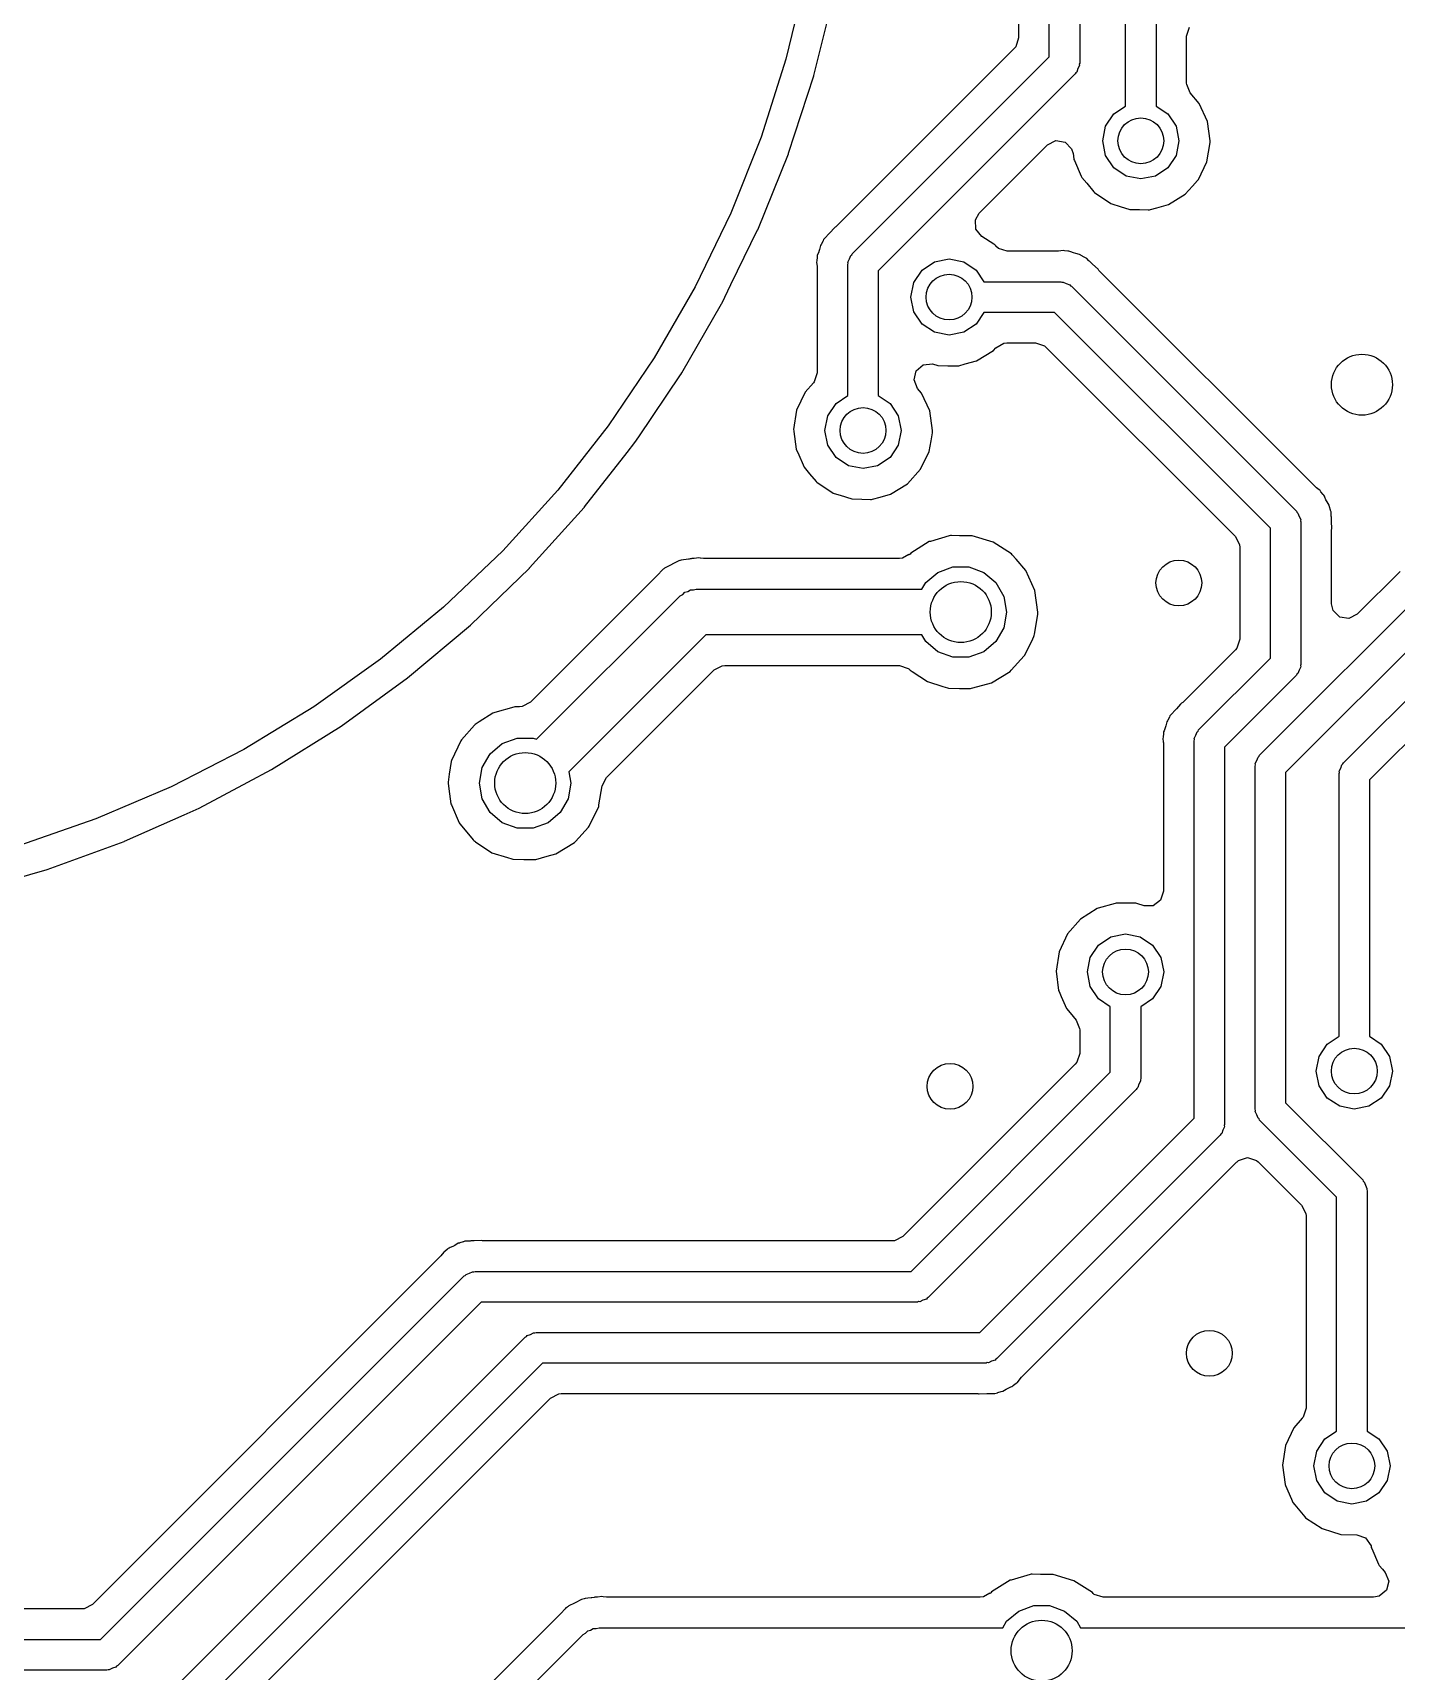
# Model space of a CAD drawing. Extents: x 0.04 to 2.01, y 0.04 to 5.04.
# Drawn here: x 0.6215 to 0.9734, y 1.0498 to 1.4727 of the extents above; entities that cross this region are included whole.
import ezdxf

# ---------------------------------------------------------------- set-up
doc = ezdxf.new("R2010")
doc.units = 0
doc.header["$MEASUREMENT"] = 0
doc.layers.add('BLACK', color=7, linetype='CONTINUOUS')

msp = doc.modelspace()

# ---------------------------------------------------------------- linework, layer by layer
at = {"layer": 'BLACK', "linetype": 'CONTINUOUS'}
for p, q in [((0.820844, 1.48641), (0.815894, 1.46587)), ((0.875965, 1.48121), (0.875965, 1.47141)), ((0.883858, 1.46653), (0.883858, 1.48228)), ((0.891732, 1.48065), (0.891732, 1.4649)), ((0.823107, 1.46166), (0.82672, 1.47615)), ((0.903571, 1.45381), (0.903571, 1.47837)), ((0.911445, 1.47674), (0.911445, 1.45381)), ((0.919339, 1.47186), (0.920083, 1.47415)), ((0.919339, 1.45973), (0.919339, 1.47186)), ((0.874823, 1.46866), (0.82894, 1.42277)), ((0.87522, 1.46912), (0.874823, 1.46866)), ((0.875965, 1.47141), (0.87522, 1.46912)), ((0.815894, 1.46587), (0.809489, 1.44574)), ((0.833033, 1.4157), (0.883858, 1.46653)), ((0.891265, 1.46346), (0.89098, 1.46258)), ((0.891684, 1.46428), (0.891265, 1.46346)), ((0.891732, 1.4649), (0.891634, 1.46459)), ((0.891634, 1.46459), (0.891684, 1.46428)), ((0.81662, 1.44169), (0.823086, 1.46159)), ((0.823086, 1.46159), (0.823107, 1.46166)), ((0.890579, 1.46211), (0.839753, 1.41129)), ((0.890723, 1.4624), (0.890579, 1.46211)), ((0.89098, 1.46258), (0.890723, 1.4624)), ((0.919352, 1.4594), (0.919339, 1.45973)), ((0.920284, 1.45718), (0.919352, 1.4594)), ((0.922603, 1.45449), (0.920284, 1.45718)), ((0.898415, 1.4486), (0.900548, 1.45179)), ((0.900548, 1.45179), (0.903571, 1.45381)), ((0.911445, 1.45381), (0.914468, 1.45179)), ((0.914468, 1.45179), (0.916601, 1.4486)), ((0.924706, 1.44986), (0.922603, 1.45449)), ((0.897665, 1.44483), (0.898415, 1.4486)), ((0.916601, 1.4486), (0.91735, 1.44483)), ((0.925426, 1.44483), (0.924706, 1.44986)), ((0.809489, 1.44574), (0.801661, 1.42612)), ((0.865823, 1.42619), (0.883428, 1.4438)), ((0.883428, 1.4438), (0.885575, 1.44489)), ((0.885575, 1.44489), (0.887954, 1.44452)), ((0.887954, 1.44452), (0.889657, 1.44281)), ((0.889657, 1.44281), (0.890049, 1.44155)), ((0.898415, 1.44107), (0.897665, 1.44483)), ((0.91735, 1.44483), (0.916601, 1.44107)), ((0.924578, 1.43939), (0.925421, 1.4444)), ((0.925421, 1.4444), (0.925426, 1.44483)), ((0.808632, 1.42189), (0.816564, 1.44152)), ((0.816564, 1.44152), (0.81662, 1.44169)), ((0.890049, 1.44155), (0.890124, 1.44098)), ((0.890124, 1.44098), (0.890249, 1.44002)), ((0.890249, 1.44002), (0.890361, 1.43976)), ((0.890361, 1.43976), (0.890361, 1.43976)), ((0.890361, 1.43976), (0.892143, 1.43571)), ((0.900548, 1.43787), (0.898415, 1.44107)), ((0.903741, 1.43574), (0.900548, 1.43787)), ((0.914468, 1.43787), (0.911274, 1.43574)), ((0.916601, 1.44107), (0.914468, 1.43787)), ((0.922363, 1.43481), (0.924578, 1.43939)), ((0.892143, 1.43571), (0.892295, 1.43537)), ((0.892295, 1.43537), (0.893544, 1.43388)), ((0.893544, 1.43388), (0.895386, 1.43169)), ((0.907508, 1.43499), (0.903741, 1.43574)), ((0.911274, 1.43574), (0.907508, 1.43499)), ((0.920808, 1.4331), (0.922177, 1.43461)), ((0.922177, 1.43461), (0.922363, 1.43481)), ((0.922177, 1.43461), (0.922177, 1.43461)), ((0.895386, 1.43169), (0.895386, 1.43169)), ((0.895386, 1.43169), (0.895565, 1.43148)), ((0.895565, 1.43148), (0.899794, 1.42866)), ((0.914624, 1.42839), (0.918954, 1.43105)), ((0.918954, 1.43105), (0.920808, 1.4331)), ((0.801661, 1.42612), (0.79245, 1.40711)), ((0.864813, 1.42444), (0.865823, 1.42619)), ((0.899794, 1.42866), (0.900059, 1.42858)), ((0.900059, 1.42858), (0.900059, 1.42858)), ((0.900059, 1.42858), (0.902218, 1.4279)), ((0.902218, 1.4279), (0.904643, 1.42715)), ((0.904643, 1.42715), (0.907183, 1.4271)), ((0.907183, 1.4271), (0.909445, 1.42706)), ((0.909445, 1.42706), (0.909445, 1.42706)), ((0.909445, 1.42706), (0.909723, 1.42705)), ((0.909723, 1.42705), (0.90999, 1.42713)), ((0.90999, 1.42713), (0.909991, 1.42713)), ((0.909991, 1.42713), (0.911635, 1.42757)), ((0.911635, 1.42757), (0.914624, 1.42839)), ((0.80172, 1.40772), (0.808602, 1.42183)), ((0.808602, 1.42183), (0.808632, 1.42189)), ((0.808602, 1.42183), (0.808602, 1.42183)), ((0.827215, 1.42105), (0.826673, 1.42051)), ((0.827317, 1.42115), (0.827215, 1.42105)), ((0.828396, 1.42232), (0.827317, 1.42115)), ((0.82864, 1.42258), (0.828396, 1.42232)), ((0.828817, 1.42267), (0.82864, 1.42258)), ((0.82894, 1.42277), (0.828817, 1.42267)), ((0.864941, 1.42204), (0.864813, 1.42444)), ((0.866459, 1.42017), (0.864941, 1.42204)), ((0.824571, 1.41677), (0.824399, 1.41623)), ((0.82473, 1.41744), (0.824571, 1.41677)), ((0.824813, 1.41779), (0.82473, 1.41744)), ((0.825016, 1.41809), (0.824813, 1.41779)), ((0.825069, 1.41817), (0.825016, 1.41809)), ((0.825016, 1.41809), (0.825016, 1.41809)), ((0.825475, 1.41893), (0.825069, 1.41817)), ((0.82551, 1.41902), (0.825475, 1.41893)), ((0.825643, 1.41935), (0.82551, 1.41902)), ((0.82551, 1.41902), (0.82551, 1.41902)), ((0.826437, 1.42021), (0.825643, 1.41935)), ((0.826573, 1.42036), (0.826437, 1.42021)), ((0.826673, 1.42051), (0.826573, 1.42036)), ((0.869566, 1.41815), (0.866459, 1.42017)), ((0.869799, 1.418), (0.869566, 1.41815)), ((0.869566, 1.41815), (0.869566, 1.41815)), ((0.870045, 1.41772), (0.869799, 1.418)), ((0.870074, 1.41768), (0.870045, 1.41772)), ((0.870735, 1.41707), (0.870074, 1.41768)), ((0.873026, 1.41633), (0.870735, 1.41707)), ((0.82388, 1.41387), (0.823795, 1.41351)), ((0.823795, 1.41351), (0.82395, 1.41237)), ((0.823986, 1.41477), (0.82388, 1.41387)), ((0.82401, 1.41526), (0.823986, 1.41501)), ((0.823986, 1.41501), (0.823986, 1.41477)), ((0.824388, 1.4162), (0.82401, 1.41526)), ((0.824399, 1.41623), (0.824388, 1.4162)), ((0.831879, 1.41292), (0.831978, 1.41322)), ((0.831879, 1.37906), (0.831879, 1.41292)), ((0.831928, 1.41353), (0.832346, 1.41436)), ((0.831978, 1.41322), (0.831928, 1.41353)), ((0.832346, 1.41436), (0.832631, 1.41523)), ((0.832631, 1.41523), (0.832888, 1.41542)), ((0.832888, 1.41542), (0.833033, 1.4157)), ((0.85106, 1.41146), (0.854253, 1.41359)), ((0.854253, 1.41359), (0.85802, 1.41434)), ((0.85802, 1.41434), (0.861786, 1.41359)), ((0.861786, 1.41359), (0.864979, 1.41146)), ((0.885764, 1.41633), (0.873026, 1.41633)), ((0.886289, 1.41636), (0.885764, 1.41633)), ((0.887428, 1.41652), (0.886289, 1.41636)), ((0.887778, 1.41644), (0.887428, 1.41652)), ((0.887787, 1.41643), (0.887778, 1.41644)), ((0.887778, 1.41644), (0.887778, 1.41644)), ((0.888687, 1.41633), (0.887787, 1.41643)), ((0.88893, 1.41633), (0.888687, 1.41633)), ((0.889178, 1.41631), (0.88893, 1.41633)), ((0.889433, 1.4162), (0.889178, 1.41631)), ((0.890152, 1.41592), (0.889433, 1.4162)), ((0.889433, 1.4162), (0.889433, 1.4162)), ((0.890696, 1.41574), (0.890152, 1.41592)), ((0.891716, 1.4155), (0.890696, 1.41574)), ((0.892013, 1.4153), (0.891716, 1.4155)), ((0.89209, 1.41525), (0.892013, 1.4153)), ((0.892013, 1.4153), (0.892013, 1.4153)), ((0.89285, 1.41484), (0.89209, 1.41525)), ((0.893271, 1.41467), (0.89285, 1.41484)), ((0.893535, 1.41443), (0.893271, 1.41467)), ((0.894127, 1.41388), (0.893535, 1.41443)), ((0.894281, 1.41374), (0.894127, 1.41388)), ((0.894427, 1.41364), (0.894281, 1.41374)), ((0.89497, 1.4131), (0.894427, 1.41364)), ((0.895075, 1.413), (0.89497, 1.4131)), ((0.896502, 1.41167), (0.895075, 1.413)), ((0.82395, 1.41237), (0.823986, 1.41184)), ((0.823986, 1.41184), (0.823986, 1.38495)), ((0.839753, 1.41129), (0.839753, 1.37906)), ((0.848177, 1.4045), (0.848926, 1.40827)), ((0.848926, 1.40827), (0.85106, 1.41146)), ((0.864979, 1.41146), (0.866999, 1.40844)), ((0.866999, 1.40844), (0.88684, 1.40844)), ((0.88684, 1.40844), (0.887142, 1.40834)), ((0.887142, 1.40834), (0.887456, 1.40839)), ((0.887456, 1.40839), (0.888277, 1.40797)), ((0.896589, 1.4115), (0.896502, 1.41167)), ((0.896695, 1.41137), (0.896589, 1.4115)), ((0.952487, 1.35558), (0.896695, 1.41137)), ((0.79245, 1.40711), (0.781904, 1.3888)), ((0.799349, 1.40286), (0.80172, 1.40772)), ((0.848926, 1.40073), (0.848177, 1.4045)), ((0.888277, 1.40797), (0.889154, 1.40768)), ((0.889154, 1.40768), (0.889341, 1.40743)), ((0.889341, 1.40743), (0.889624, 1.40728)), ((0.889624, 1.40728), (0.947666, 1.34924)), ((0.789013, 1.38495), (0.799315, 1.4028)), ((0.799315, 1.4028), (0.799349, 1.40286)), ((0.799315, 1.4028), (0.799315, 1.4028)), ((0.85106, 1.39754), (0.848926, 1.40073)), ((0.866999, 1.40056), (0.864979, 1.39754)), ((0.885209, 1.40056), (0.866999, 1.40056)), ((0.940945, 1.34483), (0.885209, 1.40056)), ((0.854253, 1.39541), (0.85106, 1.39754)), ((0.864979, 1.39754), (0.861786, 1.39541)), ((0.85802, 1.39466), (0.854253, 1.39541)), ((0.861786, 1.39541), (0.85802, 1.39466)), ((0.869466, 1.39071), (0.870075, 1.39139)), ((0.870075, 1.39139), (0.872165, 1.39258)), ((0.872165, 1.39258), (0.872965, 1.39267)), ((0.872965, 1.39267), (0.880325, 1.39267)), ((0.880325, 1.39267), (0.882616, 1.39192)), ((0.882616, 1.39192), (0.883081, 1.39153)), ((0.883081, 1.39153), (0.93191, 1.3427)), ((0.781904, 1.3888), (0.770076, 1.3713)), ((0.851352, 1.38704), (0.853752, 1.38724)), ((0.853752, 1.38724), (0.854021, 1.38716)), ((0.854021, 1.38716), (0.85489, 1.38689)), ((0.860502, 1.38679), (0.862147, 1.38724)), ((0.862147, 1.38724), (0.865136, 1.38805)), ((0.865136, 1.38805), (0.869466, 1.39071)), ((0.777926, 1.36845), (0.788725, 1.38446)), ((0.788725, 1.38446), (0.788762, 1.38452)), ((0.788725, 1.38446), (0.788725, 1.38446)), ((0.788762, 1.38452), (0.789013, 1.38495)), ((0.823986, 1.38495), (0.823241, 1.38266)), ((0.848975, 1.38312), (0.849527, 1.38547)), ((0.849906, 1.3809), (0.848975, 1.38312)), ((0.849527, 1.38547), (0.851352, 1.38704)), ((0.85489, 1.38689), (0.85489, 1.38689)), ((0.85489, 1.38689), (0.855155, 1.38681)), ((0.855155, 1.38681), (0.857695, 1.38676)), ((0.857695, 1.38676), (0.859957, 1.38672)), ((0.859957, 1.38672), (0.859957, 1.38672)), ((0.859957, 1.38672), (0.860234, 1.38672)), ((0.860234, 1.38672), (0.860502, 1.38679)), ((0.860502, 1.38679), (0.860502, 1.38679)), ((0.82084, 1.37992), (0.818681, 1.37532)), ((0.823009, 1.38237), (0.82084, 1.37992)), ((0.823241, 1.38266), (0.823009, 1.38237)), ((0.828857, 1.37704), (0.831879, 1.37906)), ((0.839753, 1.37906), (0.842776, 1.37704)), ((0.850912, 1.37973), (0.849906, 1.3809)), ((0.853015, 1.37511), (0.850912, 1.37973)), ((0.818681, 1.37532), (0.817899, 1.3703)), ((0.826723, 1.37385), (0.828857, 1.37704)), ((0.842776, 1.37704), (0.84491, 1.37385)), ((0.853735, 1.37008), (0.853015, 1.37511)), ((0.770076, 1.3713), (0.757026, 1.35469)), ((0.817899, 1.3703), (0.817935, 1.37002)), ((0.825974, 1.37008), (0.826723, 1.37385)), ((0.84491, 1.37385), (0.845659, 1.37008)), ((0.774904, 1.36438), (0.776922, 1.36696)), ((0.776922, 1.36696), (0.777926, 1.36845)), ((0.817935, 1.37002), (0.817935, 1.37002)), ((0.817935, 1.37002), (0.817967, 1.36978)), ((0.817967, 1.36978), (0.818558, 1.36526)), ((0.826723, 1.36631), (0.825974, 1.37008)), ((0.828857, 1.36312), (0.826723, 1.36631)), ((0.84491, 1.36631), (0.842776, 1.36312)), ((0.845659, 1.37008), (0.84491, 1.36631)), ((0.852887, 1.36463), (0.853357, 1.36743)), ((0.853357, 1.36743), (0.853705, 1.36949)), ((0.853705, 1.36949), (0.85373, 1.36964)), ((0.853705, 1.36949), (0.853705, 1.36949)), ((0.85373, 1.36964), (0.853735, 1.37008)), ((0.763954, 1.35037), (0.774904, 1.36438)), ((0.818558, 1.36526), (0.81867, 1.36501)), ((0.81867, 1.36501), (0.81867, 1.36501)), ((0.81867, 1.36501), (0.818945, 1.36438)), ((0.818945, 1.36438), (0.820604, 1.36061)), ((0.83205, 1.36099), (0.828857, 1.36312)), ((0.842776, 1.36312), (0.839583, 1.36099)), ((0.850672, 1.36006), (0.852887, 1.36463)), ((0.820604, 1.36061), (0.822027, 1.35892)), ((0.822027, 1.35892), (0.823694, 1.35693)), ((0.835816, 1.36024), (0.83205, 1.36099)), ((0.839583, 1.36099), (0.835816, 1.36024)), ((0.847262, 1.35629), (0.850672, 1.36006)), ((0.757026, 1.35469), (0.742823, 1.33905)), ((0.823694, 1.35693), (0.823694, 1.35693)), ((0.823694, 1.35693), (0.823873, 1.35672)), ((0.823873, 1.35672), (0.828102, 1.35391)), ((0.828102, 1.35391), (0.828367, 1.35382)), ((0.828367, 1.35382), (0.828367, 1.35382)), ((0.828367, 1.35382), (0.829899, 1.35334)), ((0.829899, 1.35334), (0.832952, 1.35239)), ((0.840239, 1.3529), (0.842933, 1.35363)), ((0.842933, 1.35363), (0.847262, 1.35629)), ((0.952884, 1.35524), (0.952487, 1.35558)), ((0.953497, 1.35477), (0.952884, 1.35524)), ((0.953798, 1.35454), (0.953497, 1.35477)), ((0.953987, 1.35424), (0.953798, 1.35454)), ((0.953987, 1.35423), (0.953987, 1.35424)), ((0.953992, 1.35423), (0.953987, 1.35423)), ((0.954553, 1.35352), (0.953992, 1.35423)), ((0.954725, 1.35334), (0.954553, 1.35352)), ((0.954883, 1.35315), (0.954725, 1.35334)), ((0.749763, 1.33459), (0.76384, 1.35023)), ((0.76384, 1.35023), (0.763885, 1.35028)), ((0.76384, 1.35023), (0.76384, 1.35023)), ((0.763885, 1.35028), (0.763954, 1.35037)), ((0.832952, 1.35239), (0.835491, 1.35234)), ((0.835491, 1.35234), (0.837754, 1.3523)), ((0.837754, 1.3523), (0.837754, 1.3523)), ((0.837754, 1.3523), (0.838031, 1.3523)), ((0.838031, 1.3523), (0.838299, 1.35237)), ((0.838299, 1.35237), (0.840239, 1.3529)), ((0.838299, 1.35237), (0.838299, 1.35237)), ((0.947666, 1.34924), (0.94781, 1.34896)), ((0.954992, 1.3529), (0.954883, 1.35315)), ((0.955297, 1.35219), (0.954992, 1.3529)), ((0.954992, 1.3529), (0.954992, 1.3529)), ((0.95556, 1.35168), (0.955297, 1.35219)), ((0.956111, 1.35079), (0.95556, 1.35168)), ((0.956194, 1.35034), (0.956111, 1.35079)), ((0.956444, 1.34952), (0.956194, 1.35034)), ((0.956481, 1.34943), (0.956444, 1.34952)), ((0.956623, 1.3491), (0.956481, 1.34943)), ((0.956481, 1.34943), (0.956481, 1.34943)), ((0.956637, 1.34874), (0.956623, 1.3491)), ((0.938161, 1.28625), (1, 1.34809)), ((0.940945, 1.3113), (0.940945, 1.34483)), ((0.94781, 1.34896), (0.948067, 1.34877)), ((0.948067, 1.34877), (0.948352, 1.34789)), ((0.948352, 1.34789), (0.94877, 1.34707)), ((0.94877, 1.34707), (0.948721, 1.34676)), ((0.948721, 1.34676), (0.948819, 1.34646)), ((0.948819, 1.34646), (0.948819, 1.30967)), ((0.956667, 1.34794), (0.956637, 1.34874)), ((0.956637, 1.34874), (0.956637, 1.34874)), ((0.95668, 1.34773), (0.956667, 1.34794)), ((0.956713, 1.34756), (0.95668, 1.34773)), ((0.956713, 1.34679), (0.956713, 1.34756)), ((0.956715, 1.34664), (0.956713, 1.34679)), ((0.956788, 1.3447), (0.956715, 1.34664)), ((0.959815, 1.28428), (1.02369, 1.34815)), ((0.852918, 1.34138), (0.848145, 1.33837)), ((0.853185, 1.34146), (0.852918, 1.34138)), ((0.858079, 1.34286), (0.853185, 1.34146)), ((0.853185, 1.34146), (0.853185, 1.34146)), ((0.858346, 1.34293), (0.858079, 1.34286)), ((0.858079, 1.34286), (0.858079, 1.34286)), ((0.858623, 1.34293), (0.858346, 1.34293)), ((0.860712, 1.34292), (0.858623, 1.34293)), ((0.858623, 1.34293), (0.858623, 1.34293)), ((0.86399, 1.3429), (0.860712, 1.34292)), ((0.869397, 1.34128), (0.86399, 1.3429)), ((0.874134, 1.33821), (0.869397, 1.34128)), ((0.93191, 1.3427), (0.933003, 1.34055)), ((1.00672, 1.34367), (0.944882, 1.28183)), ((0.956713, 1.34435), (0.956725, 1.34451)), ((0.956713, 1.32537), (0.956713, 1.34435)), ((0.956725, 1.34451), (0.956788, 1.3447)), ((1.03041, 1.34374), (0.966535, 1.27987)), ((0.742823, 1.33905), (0.727537, 1.32447)), ((0.788244, 1.33644), (0.786589, 1.33555)), ((0.788545, 1.33649), (0.788244, 1.33644)), ((0.788598, 1.33651), (0.788545, 1.33649)), ((0.788873, 1.33664), (0.788598, 1.33651)), ((0.79074, 1.33686), (0.788873, 1.33664)), ((0.790921, 1.33689), (0.79074, 1.33686)), ((0.79121, 1.33694), (0.790921, 1.33689)), ((0.791471, 1.33698), (0.79121, 1.33694)), ((0.791629, 1.33701), (0.791471, 1.33698)), ((0.791471, 1.33698), (0.791471, 1.33698)), ((0.79179, 1.33701), (0.791629, 1.33701)), ((0.791951, 1.33702), (0.79179, 1.33701)), ((0.792182, 1.33703), (0.791951, 1.33702)), ((0.791951, 1.33702), (0.791951, 1.33702)), ((0.792189, 1.33704), (0.792182, 1.33703)), ((0.793435, 1.33718), (0.792189, 1.33704)), ((0.79375, 1.33712), (0.793435, 1.33718)), ((0.793791, 1.33711), (0.79375, 1.33712)), ((0.79375, 1.33712), (0.79375, 1.33712)), ((0.793843, 1.3371), (0.793791, 1.33711)), ((0.794664, 1.33701), (0.793843, 1.3371)), ((0.845185, 1.33701), (0.794664, 1.33701)), ((0.846032, 1.3371), (0.845185, 1.33701)), ((0.847674, 1.33807), (0.846032, 1.3371)), ((0.84775, 1.33798), (0.847674, 1.33807)), ((0.847961, 1.33816), (0.84775, 1.33798)), ((0.848145, 1.33837), (0.847961, 1.33816)), ((0.874315, 1.338), (0.874134, 1.33821)), ((0.875294, 1.33686), (0.874315, 1.338)), ((0.874315, 1.338), (0.874315, 1.338)), ((0.877818, 1.33393), (0.875294, 1.33686)), ((0.933003, 1.34055), (0.933051, 1.33994)), ((0.933051, 1.33994), (0.933051, 1.31619)), ((0.734485, 1.31983), (0.749717, 1.33454)), ((0.749717, 1.33454), (0.749762, 1.33459)), ((0.749762, 1.33459), (0.749763, 1.33459)), ((0.782756, 1.3327), (0.749964, 1.29991)), ((0.782862, 1.33281), (0.782756, 1.3327)), ((0.783982, 1.33403), (0.782862, 1.33281)), ((0.784201, 1.33426), (0.783982, 1.33403)), ((0.783982, 1.33403), (0.783982, 1.33403)), ((0.784425, 1.33438), (0.784201, 1.33426)), ((0.784466, 1.33442), (0.784425, 1.33438)), ((0.784517, 1.33446), (0.784466, 1.33442)), ((0.784576, 1.33452), (0.784517, 1.33446)), ((0.784731, 1.33465), (0.784576, 1.33452)), ((0.786426, 1.33547), (0.784731, 1.33465)), ((0.786589, 1.33555), (0.786426, 1.33547)), ((0.851999, 1.3308), (0.855142, 1.33344)), ((0.855142, 1.33344), (0.858996, 1.33484)), ((0.858996, 1.33484), (0.863098, 1.33484)), ((0.863098, 1.33484), (0.866953, 1.33344)), ((0.866953, 1.33344), (0.870095, 1.3308)), ((0.880154, 1.3288), (0.877818, 1.33393)), ((0.97443, 1.33368), (0.963366, 1.32262)), ((0.789273, 1.32777), (0.789823, 1.32832)), ((0.789823, 1.32832), (0.790574, 1.32852)), ((0.790574, 1.32852), (0.791247, 1.32891)), ((0.791247, 1.32891), (0.792025, 1.32891)), ((0.792025, 1.32891), (0.792776, 1.32911)), ((0.792776, 1.32911), (0.851026, 1.32911)), ((0.851026, 1.32911), (0.851999, 1.3308)), ((0.870095, 1.3308), (0.872146, 1.32725)), ((0.880955, 1.32321), (0.880154, 1.3288)), ((0.727537, 1.32447), (0.711248, 1.31102)), ((0.751574, 1.29036), (0.7886, 1.32738)), ((0.7886, 1.32738), (0.789273, 1.32777)), ((0.872146, 1.32725), (0.872858, 1.32321)), ((0.957137, 1.3236), (0.956713, 1.32537)), ((0.718265, 1.30622), (0.734485, 1.31983)), ((0.872858, 1.32321), (0.872146, 1.31917)), ((0.88007, 1.3175), (0.880924, 1.32257)), ((0.880924, 1.32257), (0.880949, 1.32272)), ((0.880924, 1.32257), (0.880924, 1.32257)), ((0.880949, 1.32272), (0.880955, 1.32321)), ((0.958841, 1.3219), (0.957137, 1.3236)), ((0.96122, 1.32152), (0.958841, 1.3219)), ((0.963366, 1.32262), (0.96122, 1.32152)), ((0.795222, 1.3173), (0.759915, 1.282)), ((0.851026, 1.3173), (0.795222, 1.3173)), ((0.851999, 1.31562), (0.851026, 1.3173)), ((0.855142, 1.31298), (0.851999, 1.31562)), ((0.870095, 1.31562), (0.866953, 1.31298)), ((0.872146, 1.31917), (0.870095, 1.31562)), ((0.877551, 1.31208), (0.879608, 1.31632)), ((0.879608, 1.31632), (0.879891, 1.31691)), ((0.879891, 1.31691), (0.880012, 1.31716)), ((0.880012, 1.31716), (0.88007, 1.3175)), ((0.933051, 1.31619), (0.932307, 1.3139)), ((0.711248, 1.31102), (0.69404, 1.29877)), ((0.858996, 1.31158), (0.855142, 1.31298)), ((0.863098, 1.31158), (0.858996, 1.31158)), ((0.866953, 1.31298), (0.863098, 1.31158)), ((0.874055, 1.30821), (0.877365, 1.31187)), ((0.877365, 1.31187), (0.877551, 1.31208)), ((0.93191, 1.31343), (0.918321, 1.29984)), ((0.922413, 1.29277), (0.940945, 1.3113)), ((0.932307, 1.3139), (0.93191, 1.31343)), ((0.769581, 1.2805), (0.79735, 1.30827)), ((0.79735, 1.30827), (0.799496, 1.30936)), ((0.799496, 1.30936), (0.800106, 1.30941)), ((0.800106, 1.30941), (0.845184, 1.30941)), ((0.845184, 1.30941), (0.847475, 1.30867)), ((0.847475, 1.30867), (0.847641, 1.30853)), ((0.847641, 1.30853), (0.847778, 1.30837)), ((0.847778, 1.30837), (0.848009, 1.30821)), ((0.848009, 1.30821), (0.84801, 1.30821)), ((0.84801, 1.30821), (0.848494, 1.30789)), ((0.848494, 1.30789), (0.852477, 1.30524)), ((0.868953, 1.30494), (0.873763, 1.30789)), ((0.873763, 1.30789), (0.874055, 1.30821)), ((0.947666, 1.30689), (0.929134, 1.28836)), ((0.94781, 1.30717), (0.947666, 1.30689)), ((0.948067, 1.30736), (0.94781, 1.30717)), ((0.948352, 1.30824), (0.948067, 1.30736)), ((0.94877, 1.30906), (0.948352, 1.30824)), ((0.948819, 1.30967), (0.948721, 1.30937)), ((0.948721, 1.30937), (0.94877, 1.30906)), ((0.701134, 1.29378), (0.718265, 1.30622)), ((0.852477, 1.30524), (0.856438, 1.304)), ((0.856438, 1.304), (0.857599, 1.30364)), ((0.857599, 1.30364), (0.857599, 1.30364)), ((0.857599, 1.30364), (0.857864, 1.30356)), ((0.857864, 1.30356), (0.860686, 1.30351)), ((0.860686, 1.30351), (0.86323, 1.30346)), ((0.86323, 1.30346), (0.86323, 1.30346)), ((0.86323, 1.30346), (0.863508, 1.30345)), ((0.863508, 1.30345), (0.863776, 1.30353)), ((0.863776, 1.30353), (0.866736, 1.30433)), ((0.863776, 1.30353), (0.863776, 1.30353)), ((0.866736, 1.30433), (0.868953, 1.30494)), ((0.69404, 1.29877), (0.675999, 1.28777)), ((0.745653, 1.2987), (0.74076, 1.2973)), ((0.745654, 1.2987), (0.745653, 1.2987)), ((0.74592, 1.29878), (0.745654, 1.2987)), ((0.746198, 1.29878), (0.74592, 1.29878)), ((0.747184, 1.29877), (0.746198, 1.29878)), ((0.746198, 1.29878), (0.746198, 1.29878)), ((0.747818, 1.29882), (0.747184, 1.29877)), ((0.749964, 1.29991), (0.747818, 1.29882)), ((0.917776, 1.29939), (0.916697, 1.29822)), ((0.918021, 1.29965), (0.917776, 1.29939)), ((0.918198, 1.29974), (0.918021, 1.29965)), ((0.918321, 1.29984), (0.918198, 1.29974)), ((0.73572, 1.29422), (0.735536, 1.29401)), ((0.736747, 1.29486), (0.73572, 1.29422)), ((0.740258, 1.29708), (0.736747, 1.29486)), ((0.740493, 1.29723), (0.740258, 1.29708)), ((0.74076, 1.2973), (0.740493, 1.29723)), ((0.74076, 1.2973), (0.74076, 1.2973)), ((0.91411, 1.29451), (0.913951, 1.29384)), ((0.914193, 1.29486), (0.91411, 1.29451)), ((0.914397, 1.29516), (0.914193, 1.29486)), ((0.91445, 1.29524), (0.914397, 1.29516)), ((0.914397, 1.29516), (0.914397, 1.29516)), ((0.914856, 1.296), (0.91445, 1.29524)), ((0.91489, 1.29608), (0.914856, 1.296)), ((0.915024, 1.29642), (0.91489, 1.29608)), ((0.91489, 1.29608), (0.91489, 1.29608)), ((0.915818, 1.29728), (0.915024, 1.29642)), ((0.915953, 1.29743), (0.915818, 1.29728)), ((0.916053, 1.29758), (0.915953, 1.29743)), ((0.916596, 1.29812), (0.916053, 1.29758)), ((0.916697, 1.29822), (0.916596, 1.29812)), ((0.683177, 1.28256), (0.701134, 1.29378)), ((0.731983, 1.28998), (0.729585, 1.28488)), ((0.732167, 1.29019), (0.731983, 1.28998)), ((0.735536, 1.29401), (0.732167, 1.29019)), ((0.732167, 1.29019), (0.732167, 1.29019)), ((0.735536, 1.29401), (0.735536, 1.29401)), ((0.742717, 1.28928), (0.746571, 1.29069)), ((0.746571, 1.29069), (0.750673, 1.29069)), ((0.750673, 1.29069), (0.751574, 1.29036)), ((0.913261, 1.29093), (0.913176, 1.29058)), ((0.913176, 1.29058), (0.91329, 1.28973)), ((0.913366, 1.29183), (0.913261, 1.29093)), ((0.91339, 1.29233), (0.913366, 1.29208)), ((0.913366, 1.29208), (0.913366, 1.29183)), ((0.913492, 1.29258), (0.91339, 1.29233)), ((0.913779, 1.2933), (0.913492, 1.29258)), ((0.913951, 1.29384), (0.913779, 1.2933)), ((0.92126, 1.28999), (0.921358, 1.29029)), ((0.92126, 1.19258), (0.92126, 1.28999)), ((0.921308, 1.2906), (0.921727, 1.29142)), ((0.921358, 1.29029), (0.921308, 1.2906)), ((0.921727, 1.29142), (0.922012, 1.2923)), ((0.922012, 1.2923), (0.922269, 1.29249)), ((0.922269, 1.29249), (0.922413, 1.29277)), ((0.675999, 1.28777), (0.657218, 1.2781)), ((0.737523, 1.28309), (0.739574, 1.28665)), ((0.739574, 1.28665), (0.742717, 1.28928)), ((0.91329, 1.28973), (0.913331, 1.28944)), ((0.913331, 1.28944), (0.913366, 1.28891)), ((0.913366, 1.28891), (0.913366, 1.25113)), ((0.929134, 1.28836), (0.929134, 1.19094)), ((0.937475, 1.2849), (0.93776, 1.28578)), ((0.93776, 1.28578), (0.938017, 1.28597)), ((0.938017, 1.28597), (0.938161, 1.28625)), ((0.677051, 1.2793), (0.683177, 1.28256)), ((0.729542, 1.2846), (0.729039, 1.28137)), ((0.729585, 1.28488), (0.729542, 1.2846)), ((0.729542, 1.2846), (0.729542, 1.2846)), ((0.736811, 1.27906), (0.737523, 1.28309)), ((0.759915, 1.282), (0.760433, 1.27906)), ((0.937008, 1.28346), (0.937106, 1.28377)), ((0.937008, 1.19488), (0.937008, 1.28346)), ((0.937056, 1.28408), (0.937475, 1.2849)), ((0.937106, 1.28377), (0.937056, 1.28408)), ((0.944882, 1.28183), (0.944882, 1.19651)), ((0.958661, 1.2815), (0.95876, 1.2818)), ((0.958661, 1.2137), (0.958661, 1.2815)), ((0.95871, 1.28211), (0.959128, 1.28293)), ((0.95876, 1.2818), (0.95871, 1.28211)), ((0.959128, 1.28293), (0.959413, 1.28381)), ((0.959413, 1.28381), (0.95967, 1.284)), ((0.95967, 1.284), (0.959815, 1.28428)), ((0.657218, 1.2781), (0.637794, 1.2698)), ((0.664481, 1.27262), (0.677051, 1.2793)), ((0.729039, 1.28137), (0.728716, 1.2793)), ((0.728716, 1.2793), (0.728752, 1.27902)), ((0.728752, 1.27902), (0.728941, 1.27758)), ((0.728752, 1.27902), (0.728752, 1.27902)), ((0.728941, 1.27758), (0.729448, 1.2737)), ((0.737523, 1.27502), (0.736811, 1.27906)), ((0.760433, 1.27906), (0.759721, 1.27502)), ((0.76766, 1.27343), (0.768493, 1.27839)), ((0.768493, 1.27839), (0.769581, 1.2805)), ((0.966535, 1.27987), (0.966535, 1.2137)), ((0.729448, 1.2737), (0.72956, 1.27345)), ((0.72956, 1.27345), (0.72956, 1.27345)), ((0.72956, 1.27345), (0.731601, 1.26881)), ((0.739574, 1.27146), (0.737523, 1.27502)), ((0.759721, 1.27502), (0.75767, 1.27146)), ((0.765126, 1.26792), (0.767587, 1.273)), ((0.767587, 1.273), (0.76766, 1.27343)), ((0.637794, 1.2698), (0.617826, 1.2629)), ((0.6452, 1.26403), (0.660579, 1.27088)), ((0.660579, 1.27088), (0.664481, 1.27262)), ((0.731601, 1.26881), (0.731721, 1.26854)), ((0.742717, 1.26883), (0.739574, 1.27146)), ((0.746571, 1.26742), (0.742717, 1.26883)), ((0.754528, 1.26883), (0.750673, 1.26742)), ((0.75767, 1.27146), (0.754528, 1.26883)), ((0.731721, 1.26854), (0.732236, 1.26792)), ((0.732236, 1.26792), (0.735174, 1.26443)), ((0.750673, 1.26742), (0.746571, 1.26742)), ((0.761574, 1.264), (0.76494, 1.26772)), ((0.76494, 1.26772), (0.765126, 1.26792)), ((0.62524, 1.25676), (0.645138, 1.264)), ((0.645138, 1.264), (0.645199, 1.26403)), ((0.645199, 1.26403), (0.6452, 1.26403)), ((0.735174, 1.26443), (0.735175, 1.26443)), ((0.735175, 1.26443), (0.735353, 1.26421)), ((0.735353, 1.26421), (0.735584, 1.26406)), ((0.735584, 1.26406), (0.735584, 1.26406)), ((0.735584, 1.26406), (0.735783, 1.26393)), ((0.735783, 1.26393), (0.740052, 1.26109)), ((0.740052, 1.26109), (0.744013, 1.25985)), ((0.754311, 1.26018), (0.756528, 1.26079)), ((0.756528, 1.26079), (0.761338, 1.26374)), ((0.761338, 1.26374), (0.761574, 1.264)), ((0.604886, 1.25092), (0.62524, 1.25676)), ((0.744013, 1.25985), (0.745174, 1.25949)), ((0.745174, 1.25949), (0.745174, 1.25949)), ((0.745174, 1.25949), (0.745439, 1.2594)), ((0.745439, 1.2594), (0.748261, 1.25935)), ((0.748261, 1.25935), (0.750805, 1.25931)), ((0.750805, 1.25931), (0.750805, 1.25931)), ((0.750805, 1.25931), (0.751083, 1.2593)), ((0.751083, 1.2593), (0.75135, 1.25937)), ((0.75135, 1.25937), (0.751351, 1.25937)), ((0.751351, 1.25937), (0.754311, 1.26018)), ((0.900864, 1.24799), (0.896513, 1.24675)), ((0.901131, 1.24807), (0.900864, 1.24799)), ((0.900864, 1.24799), (0.900864, 1.24799)), ((0.901409, 1.24807), (0.901131, 1.24807)), ((0.903195, 1.24806), (0.901409, 1.24807)), ((0.906212, 1.24804), (0.903195, 1.24806)), ((0.906478, 1.24796), (0.906212, 1.24804)), ((0.908352, 1.2474), (0.906478, 1.24796)), ((0.906478, 1.24796), (0.906478, 1.24796)), ((0.912622, 1.24884), (0.910673, 1.24742)), ((0.913366, 1.25113), (0.912622, 1.24884)), ((0.89195, 1.24396), (0.888586, 1.24015)), ((0.896246, 1.24667), (0.89195, 1.24396)), ((0.896513, 1.24675), (0.896246, 1.24667)), ((0.896513, 1.24675), (0.896513, 1.24675)), ((0.910673, 1.24742), (0.908352, 1.2474)), ((0.888586, 1.24015), (0.886427, 1.23555)), ((0.896603, 1.23727), (0.899796, 1.23941)), ((0.899796, 1.23941), (0.903563, 1.24016)), ((0.903563, 1.24016), (0.90733, 1.23941)), ((0.90733, 1.23941), (0.910523, 1.23727)), ((0.886427, 1.23555), (0.885646, 1.23053)), ((0.89447, 1.23408), (0.896603, 1.23727)), ((0.910523, 1.23727), (0.912656, 1.23408)), ((0.89372, 1.23031), (0.89447, 1.23408)), ((0.912656, 1.23408), (0.913406, 1.23031)), ((0.885646, 1.23053), (0.886304, 1.2255)), ((0.89447, 1.22655), (0.89372, 1.23031)), ((0.896603, 1.22336), (0.89447, 1.22655)), ((0.912656, 1.22655), (0.910523, 1.22336)), ((0.913406, 1.23031), (0.912656, 1.22655)), ((0.886304, 1.2255), (0.886416, 1.22524)), ((0.886416, 1.22524), (0.886416, 1.22524)), ((0.886416, 1.22524), (0.88696, 1.22401)), ((0.88696, 1.22401), (0.888351, 1.22085)), ((0.899626, 1.22134), (0.896603, 1.22336)), ((0.910523, 1.22336), (0.9075, 1.22134)), ((0.888351, 1.22085), (0.889246, 1.21978)), ((0.889246, 1.21978), (0.890818, 1.21791)), ((0.899626, 1.20441), (0.899626, 1.22134)), ((0.9075, 1.22134), (0.9075, 1.20278)), ((0.890818, 1.21791), (0.891723, 1.21568)), ((0.891723, 1.21568), (0.891732, 1.2154)), ((0.891732, 1.2154), (0.891732, 1.20929)), ((0.953505, 1.20849), (0.955639, 1.21168)), ((0.955639, 1.21168), (0.958661, 1.2137)), ((0.966535, 1.2137), (0.969558, 1.21168)), ((0.969558, 1.21168), (0.971692, 1.20849)), ((0.890591, 1.20653), (0.846084, 1.16203)), ((0.890988, 1.207), (0.890591, 1.20653)), ((0.891732, 1.20929), (0.890988, 1.207)), ((0.952756, 1.20472), (0.953505, 1.20849)), ((0.971692, 1.20849), (0.972441, 1.20472)), ((0.848212, 1.15299), (0.899626, 1.20441)), ((0.907033, 1.20134), (0.906748, 1.20046)), ((0.907452, 1.20216), (0.907033, 1.20134)), ((0.9075, 1.20278), (0.907402, 1.20247)), ((0.907402, 1.20247), (0.907452, 1.20216)), ((0.953505, 1.20096), (0.952756, 1.20472)), ((0.972441, 1.20472), (0.971692, 1.20096)), ((0.906347, 1.19999), (0.852626, 1.14627)), ((0.906491, 1.20027), (0.906347, 1.19999)), ((0.906748, 1.20046), (0.906491, 1.20027)), ((0.955639, 1.19776), (0.953505, 1.20096)), ((0.958832, 1.19563), (0.955639, 1.19776)), ((0.969558, 1.19776), (0.966365, 1.19563)), ((0.971692, 1.20096), (0.969558, 1.19776)), ((0.865928, 1.13724), (0.92126, 1.19258)), ((0.937106, 1.19458), (0.937008, 1.19488)), ((0.937056, 1.19427), (0.937106, 1.19458)), ((0.937475, 1.19344), (0.937056, 1.19427)), ((0.93776, 1.19257), (0.937475, 1.19344)), ((0.944882, 1.19651), (0.964771, 1.17662)), ((0.962598, 1.19488), (0.958832, 1.19563)), ((0.966365, 1.19563), (0.962598, 1.19488)), ((0.928125, 1.18844), (0.927981, 1.18816)), ((0.928382, 1.18863), (0.928125, 1.18844)), ((0.928667, 1.18951), (0.928382, 1.18863)), ((0.929085, 1.19033), (0.928667, 1.18951)), ((0.929134, 1.19094), (0.929036, 1.19064)), ((0.929036, 1.19064), (0.929085, 1.19033)), ((0.938017, 1.19238), (0.93776, 1.19257)), ((0.938161, 1.1921), (0.938017, 1.19238)), ((0.95805, 1.17221), (0.938161, 1.1921)), ((0.927981, 1.18816), (0.870343, 1.13052)), ((0.876685, 1.1257), (0.932073, 1.18109)), ((0.932073, 1.18109), (0.932196, 1.1812)), ((0.932196, 1.1812), (0.932373, 1.18128)), ((0.932373, 1.18128), (0.932618, 1.18155)), ((0.932618, 1.18155), (0.932746, 1.18164)), ((0.932746, 1.18164), (0.935029, 1.18241)), ((0.935029, 1.18241), (0.937328, 1.18169)), ((0.937328, 1.18169), (0.937826, 1.18127)), ((0.937826, 1.18127), (0.949015, 1.17008)), ((0.964771, 1.17662), (0.964915, 1.17634)), ((0.964915, 1.17634), (0.965172, 1.17615)), ((0.965172, 1.17615), (0.965457, 1.17528)), ((0.95805, 1.1118), (0.95805, 1.17221)), ((0.965457, 1.17528), (0.965875, 1.17446)), ((0.965875, 1.17446), (0.965826, 1.17414)), ((0.965826, 1.17414), (0.965924, 1.17384)), ((0.965924, 1.17384), (0.965924, 1.1118)), ((0.949015, 1.17008), (0.950108, 1.16793)), ((0.950108, 1.16793), (0.950156, 1.16733)), ((0.950156, 1.16733), (0.950156, 1.1177)), ((0.728782, 1.1589), (0.72861, 1.15873)), ((0.728974, 1.15906), (0.728782, 1.1589)), ((0.729227, 1.15917), (0.728974, 1.15906)), ((0.729937, 1.15947), (0.729227, 1.15917)), ((0.729227, 1.15917), (0.729227, 1.15917)), ((0.730444, 1.15973), (0.729937, 1.15947)), ((0.731336, 1.16028), (0.730444, 1.15973)), ((0.73169, 1.16035), (0.731336, 1.16028)), ((0.731782, 1.16037), (0.73169, 1.16035)), ((0.73169, 1.16035), (0.73169, 1.16035)), ((0.732607, 1.16062), (0.731782, 1.16037)), ((0.732693, 1.16065), (0.732607, 1.16062)), ((0.733023, 1.1608), (0.732693, 1.16065)), ((0.732693, 1.16065), (0.732693, 1.16065)), ((0.733383, 1.16081), (0.733023, 1.1608)), ((0.733437, 1.16081), (0.733383, 1.16081)), ((0.73419, 1.16084), (0.733437, 1.16081)), ((0.734395, 1.16085), (0.73419, 1.16084)), ((0.734569, 1.16089), (0.734395, 1.16085)), ((0.735336, 1.16089), (0.734569, 1.16089)), ((0.735482, 1.16089), (0.735336, 1.16089)), ((0.737427, 1.16096), (0.735482, 1.16089)), ((0.737614, 1.1609), (0.737427, 1.16096)), ((0.737776, 1.16089), (0.737614, 1.1609)), ((0.843328, 1.16089), (0.737776, 1.16089)), ((0.843937, 1.16093), (0.843328, 1.16089)), ((0.846084, 1.16203), (0.843937, 1.16093)), ((0.726543, 1.15666), (0.63691, 1.06703)), ((0.726889, 1.15706), (0.726543, 1.15666)), ((0.727585, 1.15797), (0.726889, 1.15706)), ((0.727899, 1.15816), (0.727585, 1.15797)), ((0.72861, 1.15873), (0.727899, 1.15816)), ((0.639039, 1.05799), (0.732885, 1.15184)), ((0.732885, 1.15184), (0.733168, 1.15198)), ((0.733168, 1.15198), (0.733355, 1.15224)), ((0.733355, 1.15224), (0.734232, 1.15253)), ((0.734232, 1.15253), (0.735053, 1.15294)), ((0.735053, 1.15294), (0.735367, 1.15289)), ((0.735367, 1.15289), (0.735669, 1.15299)), ((0.735669, 1.15299), (0.848212, 1.15299)), ((0.852343, 1.14613), (0.852157, 1.14587)), ((0.852626, 1.14627), (0.852343, 1.14613)), ((0.7373, 1.14512), (0.643453, 1.05127)), ((0.849843, 1.14512), (0.7373, 1.14512)), ((0.850145, 1.14522), (0.849843, 1.14512)), ((0.850458, 1.14517), (0.850145, 1.14522)), ((0.85128, 1.14559), (0.850458, 1.14517)), ((0.852157, 1.14587), (0.85128, 1.14559)), ((0.453338, 0.840796), (0.748633, 1.13609)), ((0.748633, 1.13609), (0.748916, 1.13624)), ((0.748916, 1.13624), (0.749103, 1.13649)), ((0.749103, 1.13649), (0.74998, 1.13678)), ((0.74998, 1.13678), (0.750801, 1.1372)), ((0.750801, 1.1372), (0.751115, 1.13715)), ((0.751115, 1.13715), (0.751417, 1.13724)), ((0.751417, 1.13724), (0.865928, 1.13724)), ((0.753048, 1.12937), (0.460059, 0.836381)), ((0.867559, 1.12937), (0.753048, 1.12937)), ((0.867861, 1.12947), (0.867559, 1.12937)), ((0.868175, 1.12942), (0.867861, 1.12947)), ((0.868996, 1.12984), (0.868175, 1.12942)), ((0.869873, 1.13012), (0.868996, 1.12984)), ((0.87006, 1.13038), (0.869873, 1.13012)), ((0.870343, 1.13052), (0.87006, 1.13038)), ((0.875644, 1.12439), (0.876339, 1.12531)), ((0.876339, 1.12531), (0.876685, 1.1257)), ((0.755176, 1.12033), (0.757323, 1.12143)), ((0.757323, 1.12143), (0.757932, 1.12148)), ((0.757932, 1.12148), (0.865452, 1.12148)), ((0.865452, 1.12148), (0.865615, 1.12146)), ((0.865615, 1.12146), (0.865801, 1.1214)), ((0.865801, 1.1214), (0.867746, 1.12147)), ((0.867746, 1.12147), (0.867893, 1.12148)), ((0.867893, 1.12148), (0.868659, 1.12148)), ((0.868659, 1.12148), (0.868834, 1.12151)), ((0.868834, 1.12151), (0.869038, 1.12152)), ((0.869038, 1.12152), (0.869669, 1.12155)), ((0.869669, 1.12155), (0.869845, 1.12155)), ((0.869845, 1.12155), (0.870205, 1.12157)), ((0.870205, 1.12157), (0.870536, 1.12171)), ((0.870536, 1.12171), (0.870621, 1.12174)), ((0.870536, 1.12171), (0.870536, 1.12171)), ((0.870621, 1.12174), (0.871446, 1.122)), ((0.871446, 1.122), (0.871892, 1.12208)), ((0.871892, 1.12208), (0.872785, 1.12263)), ((0.872785, 1.12263), (0.873291, 1.12289)), ((0.873291, 1.12289), (0.874002, 1.1232)), ((0.874002, 1.1232), (0.874254, 1.12331)), ((0.874002, 1.1232), (0.874002, 1.1232)), ((0.874254, 1.12331), (0.874447, 1.12346)), ((0.874447, 1.12346), (0.874619, 1.12364)), ((0.874619, 1.12364), (0.875329, 1.1242)), ((0.875329, 1.1242), (0.875644, 1.12439)), ((0.469094, 0.834253), (0.755176, 1.12033)), ((0.950156, 1.1177), (0.949412, 1.11541)), ((0.94701, 1.11266), (0.944851, 1.10806)), ((0.94918, 1.11512), (0.94701, 1.11266)), ((0.949412, 1.11541), (0.94918, 1.11512)), ((0.944851, 1.10806), (0.94407, 1.10304)), ((0.952894, 1.10659), (0.955027, 1.10978)), ((0.955027, 1.10978), (0.95805, 1.1118)), ((0.965924, 1.1118), (0.968947, 1.10978)), ((0.968947, 1.10978), (0.97108, 1.10659)), ((0.952144, 1.10282), (0.952894, 1.10659)), ((0.97108, 1.10659), (0.971829, 1.10282)), ((0.94407, 1.10304), (0.944728, 1.098)), ((0.952894, 1.09906), (0.952144, 1.10282)), ((0.971829, 1.10282), (0.97108, 1.09906)), ((0.944728, 1.098), (0.94484, 1.09775)), ((0.94484, 1.09775), (0.94484, 1.09775)), ((0.94484, 1.09775), (0.946403, 1.0942)), ((0.955027, 1.09586), (0.952894, 1.09906)), ((0.95822, 1.09373), (0.955027, 1.09586)), ((0.968947, 1.09586), (0.965753, 1.09373)), ((0.97108, 1.09906), (0.968947, 1.09586)), ((0.946403, 1.0942), (0.946774, 1.09335)), ((0.946774, 1.09335), (0.94727, 1.09276)), ((0.94727, 1.09276), (0.949865, 1.08968)), ((0.961987, 1.09298), (0.95822, 1.09373)), ((0.965753, 1.09373), (0.961987, 1.09298)), ((0.949865, 1.08968), (0.949865, 1.08968)), ((0.949865, 1.08968), (0.950043, 1.08946)), ((0.950043, 1.08946), (0.954273, 1.08665)), ((0.954273, 1.08665), (0.954538, 1.08657)), ((0.954538, 1.08657), (0.954538, 1.08657)), ((0.954538, 1.08657), (0.956697, 1.08589)), ((0.956697, 1.08589), (0.959122, 1.08513)), ((0.959122, 1.08513), (0.963236, 1.08506)), ((0.963236, 1.08506), (0.965513, 1.08427)), ((0.965513, 1.08427), (0.966919, 1.08221)), ((0.966919, 1.08221), (0.966957, 1.08207)), ((0.966957, 1.08207), (0.966993, 1.0818)), ((0.966993, 1.0818), (0.967105, 1.08154)), ((0.967105, 1.08154), (0.967105, 1.08154)), ((0.967105, 1.08154), (0.968887, 1.07749)), ((0.878941, 1.07477), (0.874048, 1.07337)), ((0.879208, 1.07484), (0.878941, 1.07477)), ((0.878941, 1.07477), (0.878941, 1.07477)), ((0.879485, 1.07484), (0.879208, 1.07484)), ((0.881575, 1.07483), (0.879485, 1.07484)), ((0.879485, 1.07484), (0.879485, 1.07484)), ((0.884852, 1.07481), (0.881575, 1.07483)), ((0.89026, 1.07319), (0.884852, 1.07481)), ((0.968887, 1.07749), (0.96904, 1.07715)), ((0.96904, 1.07715), (0.969876, 1.07615)), ((0.969876, 1.07615), (0.970571, 1.07532)), ((0.970571, 1.07532), (0.971476, 1.07309)), ((0.868536, 1.06998), (0.866894, 1.06901)), ((0.868612, 1.06989), (0.868536, 1.06998)), ((0.868823, 1.07007), (0.868612, 1.06989)), ((0.869007, 1.07028), (0.868823, 1.07007)), ((0.873781, 1.07329), (0.869007, 1.07028)), ((0.874048, 1.07337), (0.873781, 1.07329)), ((0.874048, 1.07337), (0.874048, 1.07337)), ((0.894996, 1.07012), (0.89026, 1.07319)), ((0.895177, 1.06991), (0.894996, 1.07012)), ((0.970895, 1.07075), (0.969051, 1.0692)), ((0.971476, 1.07309), (0.970895, 1.07075)), ((0.634154, 1.06589), (0.265137, 1.06589)), ((0.634764, 1.06593), (0.634154, 1.06589)), ((0.63691, 1.06703), (0.634764, 1.06593)), ((0.758923, 1.06594), (0.757803, 1.06472)), ((0.759142, 1.06617), (0.758923, 1.06594)), ((0.758923, 1.06594), (0.758923, 1.06594)), ((0.759366, 1.06629), (0.759142, 1.06617)), ((0.759407, 1.06633), (0.759366, 1.06629)), ((0.759457, 1.06637), (0.759407, 1.06633)), ((0.759517, 1.06643), (0.759457, 1.06637)), ((0.759672, 1.06656), (0.759517, 1.06643)), ((0.759893, 1.06667), (0.759672, 1.06656)), ((0.761367, 1.06738), (0.759893, 1.06667)), ((0.759893, 1.06667), (0.759893, 1.06667)), ((0.761529, 1.06746), (0.761367, 1.06738)), ((0.763185, 1.06835), (0.761529, 1.06746)), ((0.763486, 1.0684), (0.763185, 1.06835)), ((0.763539, 1.06842), (0.763486, 1.0684)), ((0.763813, 1.06855), (0.763539, 1.06842)), ((0.764133, 1.06859), (0.763813, 1.06855)), ((0.764776, 1.06867), (0.764133, 1.06859)), ((0.764133, 1.06859), (0.764133, 1.06859)), ((0.76568, 1.06877), (0.764776, 1.06867)), ((0.765861, 1.0688), (0.76568, 1.06877)), ((0.766411, 1.06889), (0.765861, 1.0688)), ((0.766412, 1.06889), (0.766411, 1.06889)), ((0.76657, 1.06892), (0.766412, 1.06889)), ((0.766731, 1.06892), (0.76657, 1.06892)), ((0.766891, 1.06893), (0.766731, 1.06892)), ((0.767123, 1.06894), (0.766891, 1.06893)), ((0.766891, 1.06893), (0.766891, 1.06893)), ((0.767266, 1.06896), (0.767123, 1.06894)), ((0.768376, 1.06909), (0.767266, 1.06896)), ((0.768733, 1.06902), (0.768376, 1.06909)), ((0.768784, 1.069), (0.768733, 1.06902)), ((0.769604, 1.06892), (0.768784, 1.069)), ((0.866047, 1.06892), (0.769604, 1.06892)), ((0.866894, 1.06901), (0.866047, 1.06892)), ((0.876004, 1.06535), (0.879859, 1.06675)), ((0.879859, 1.06675), (0.88396, 1.06675)), ((0.88396, 1.06675), (0.887815, 1.06535)), ((0.895213, 1.06988), (0.895177, 1.06991)), ((0.895484, 1.06966), (0.895213, 1.06988)), ((0.897775, 1.06892), (0.895484, 1.06966)), ((0.967588, 1.06892), (0.897775, 1.06892)), ((0.969051, 1.0692), (0.967588, 1.06892)), ((0.757697, 1.06461), (0.727798, 1.03471)), ((0.757803, 1.06472), (0.757697, 1.06461)), ((0.871888, 1.06102), (0.872862, 1.06271)), ((0.872862, 1.06271), (0.876004, 1.06535)), ((0.887815, 1.06535), (0.890957, 1.06271)), ((0.890957, 1.06271), (0.891931, 1.06102)), ((0.260253, 1.05799), (0.639039, 1.05799)), ((0.732045, 1.0278), (0.763541, 1.05929)), ((0.763541, 1.05929), (0.764214, 1.05968)), ((0.764214, 1.05968), (0.764764, 1.06023)), ((0.764764, 1.06023), (0.765515, 1.06043)), ((0.765515, 1.06043), (0.766188, 1.06082)), ((0.766188, 1.06082), (0.766966, 1.06082)), ((0.766966, 1.06082), (0.767717, 1.06102)), ((0.767717, 1.06102), (0.871888, 1.06102)), ((0.891931, 1.06102), (1.12205, 1.06102)), ((0.640669, 1.05012), (0.258622, 1.05012)), ((0.640971, 1.05022), (0.640669, 1.05012)), ((0.641285, 1.05017), (0.640971, 1.05022)), ((0.642107, 1.05059), (0.641285, 1.05017)), ((0.642983, 1.05087), (0.642107, 1.05059)), ((0.64317, 1.05113), (0.642983, 1.05087)), ((0.643453, 1.05127), (0.64317, 1.05113))]:
    msp.add_line(p, q, dxfattribs=at)
at = {"layer": 'BLACK'}
for centre, radius in [((0.907508, 1.44483), 0.005906), ((0.85802, 1.4045), 0.005906), ((0.964567, 1.38189), 0.007874), ((0.835816, 1.37008), 0.005906), ((0.917323, 1.33071), 0.005906), ((0.861047, 1.32321), 0.007874), ((0.748622, 1.27906), 0.007874), ((0.903563, 1.23031), 0.005906), ((0.962598, 1.20472), 0.005906), ((0.858268, 1.20079), 0.005906), ((0.925197, 1.13189), 0.005906), ((0.961987, 1.10282), 0.005906), ((0.881909, 1.05512), 0.007874)]:
    msp.add_circle(centre, radius, dxfattribs=at)

doc.saveas('drawing.dxf')
